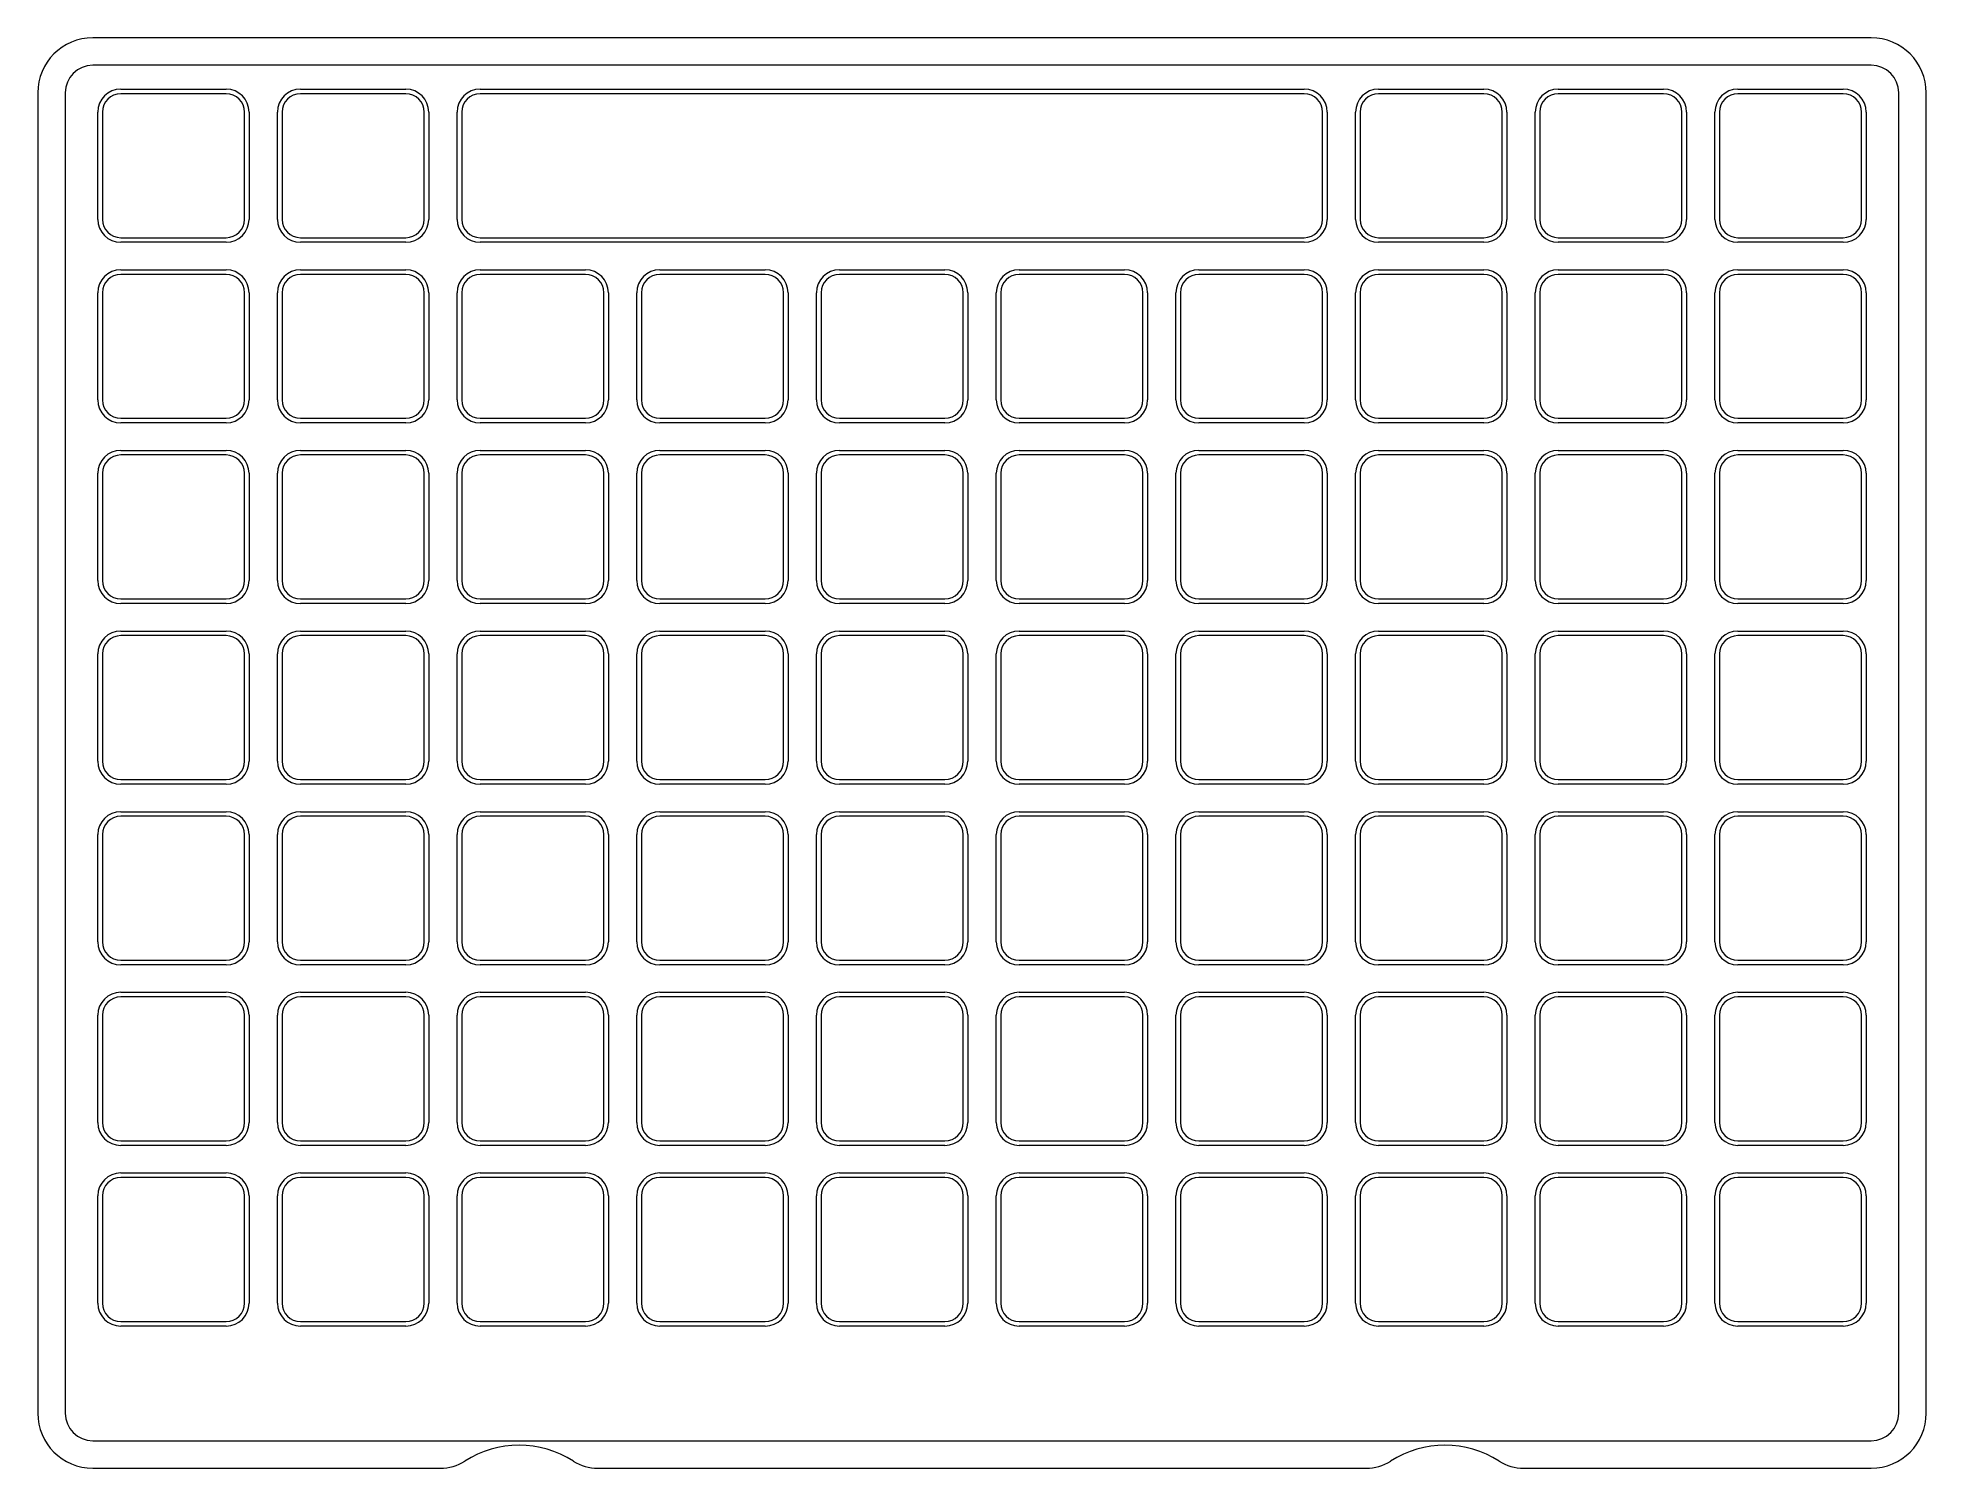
# Model space of a CAD drawing. Header units: millimetres. Extents: x -103 to 103, y -78 to 78.
import ezdxf

# ---------------------------------------------------------------- set-up
doc = ezdxf.new("R2010")
doc.units = ezdxf.units.MM

msp = doc.modelspace()

# ---------------------------------------------------------------- linework, layer by layer
at = {"color": 7, "linetype": 'Continuous', "lineweight": 15}
for p, q in [((97, 78), (-97, 78)), ((97, 75), (-97, 75)), ((-93.95, 72.4), (-82.45, 72.4)), ((-74.35, 72.4), (-62.85, 72.4)), ((-54.75, 72.4), (35.15, 72.4)), ((43.25, 72.4), (54.75, 72.4)), ((62.85, 72.4), (74.35, 72.4)), ((82.45, 72.4), (93.95, 72.4)), ((-103, 72), (-103, -72)), ((-100, 72), (-100, -72)), ((-82.45, 71.9), (-93.95, 71.9)), ((-62.85, 71.9), (-74.35, 71.9)), ((35.15, 71.9), (-54.75, 71.9)), ((54.75, 71.9), (43.25, 71.9)), ((74.35, 71.9), (62.85, 71.9)), ((93.95, 71.9), (82.45, 71.9)), ((100, -72), (100, 72)), ((103, -72), (103, 72)), ((-96.45, 58.2), (-96.45, 69.9)), ((-95.95, 69.9), (-95.95, 58.2)), ((-80.45, 58.2), (-80.45, 69.9)), ((-79.95, 69.9), (-79.95, 58.2)), ((-76.85, 58.2), (-76.85, 69.9)), ((-76.35, 69.9), (-76.35, 58.2)), ((-60.85, 58.2), (-60.85, 69.9)), ((-60.35, 69.9), (-60.35, 58.2)), ((-57.25, 58.2), (-57.25, 69.9)), ((-56.75, 69.9), (-56.75, 58.2)), ((37.15, 58.2), (37.15, 69.9)), ((37.65, 69.9), (37.65, 58.2)), ((40.75, 58.2), (40.75, 69.9)), ((41.25, 69.9), (41.25, 58.2)), ((56.75, 58.2), (56.75, 69.9)), ((57.25, 69.9), (57.25, 58.2)), ((60.35, 58.2), (60.35, 69.9)), ((60.85, 69.9), (60.85, 58.2)), ((76.35, 58.2), (76.35, 69.9)), ((76.85, 69.9), (76.85, 58.2)), ((79.95, 58.2), (79.95, 69.9)), ((80.45, 69.9), (80.45, 58.2)), ((95.95, 58.2), (95.95, 69.9)), ((96.45, 69.9), (96.45, 58.2)), ((-93.95, 56.2), (-82.45, 56.2)), ((-82.45, 55.7), (-93.95, 55.7)), ((-74.35, 56.2), (-62.85, 56.2)), ((-62.85, 55.7), (-74.35, 55.7)), ((-54.75, 56.2), (35.15, 56.2)), ((35.15, 55.7), (-54.75, 55.7)), ((43.25, 56.2), (54.75, 56.2)), ((54.75, 55.7), (43.25, 55.7)), ((62.85, 56.2), (74.35, 56.2)), ((74.35, 55.7), (62.85, 55.7)), ((82.45, 56.2), (93.95, 56.2)), ((93.95, 55.7), (82.45, 55.7)), ((-93.95, 52.7), (-82.45, 52.7)), ((-82.45, 52.2), (-93.95, 52.2)), ((-74.35, 52.7), (-62.85, 52.7)), ((-62.85, 52.2), (-74.35, 52.2)), ((-54.75, 52.7), (-43.25, 52.7)), ((-43.25, 52.2), (-54.75, 52.2)), ((-35.15, 52.7), (-23.65, 52.7)), ((-23.65, 52.2), (-35.15, 52.2)), ((-15.55, 52.7), (-4.05, 52.7)), ((-4.05, 52.2), (-15.55, 52.2)), ((4.05, 52.7), (15.55, 52.7)), ((15.55, 52.2), (4.05, 52.2)), ((23.65, 52.7), (35.15, 52.7)), ((35.15, 52.2), (23.65, 52.2)), ((43.25, 52.7), (54.75, 52.7)), ((54.75, 52.2), (43.25, 52.2)), ((62.85, 52.7), (74.35, 52.7)), ((74.35, 52.2), (62.85, 52.2)), ((82.45, 52.7), (93.95, 52.7)), ((93.95, 52.2), (82.45, 52.2)), ((-96.45, 38.5), (-96.45, 50.2)), ((-95.95, 50.2), (-95.95, 38.5)), ((-80.45, 38.5), (-80.45, 50.2)), ((-79.95, 50.2), (-79.95, 38.5)), ((-76.85, 38.5), (-76.85, 50.2)), ((-76.35, 50.2), (-76.35, 38.5)), ((-60.85, 38.5), (-60.85, 50.2)), ((-60.35, 50.2), (-60.35, 38.5)), ((-57.25, 38.5), (-57.25, 50.2)), ((-56.75, 50.2), (-56.75, 38.5)), ((-41.25, 38.5), (-41.25, 50.2)), ((-40.75, 50.2), (-40.75, 38.5)), ((-37.65, 38.5), (-37.65, 50.2)), ((-37.15, 50.2), (-37.15, 38.5)), ((-21.65, 38.5), (-21.65, 50.2)), ((-21.15, 50.2), (-21.15, 38.5)), ((-18.05, 38.5), (-18.05, 50.2)), ((-17.55, 50.2), (-17.55, 38.5)), ((-2.05, 38.5), (-2.05, 50.2)), ((-1.55, 50.2), (-1.55, 38.5)), ((1.55, 38.5), (1.55, 50.2)), ((2.05, 50.2), (2.05, 38.5)), ((17.55, 38.5), (17.55, 50.2)), ((18.05, 50.2), (18.05, 38.5)), ((21.15, 38.5), (21.15, 50.2)), ((21.65, 50.2), (21.65, 38.5)), ((37.15, 38.5), (37.15, 50.2)), ((37.65, 50.2), (37.65, 38.5)), ((40.75, 38.5), (40.75, 50.2)), ((41.25, 50.2), (41.25, 38.5)), ((56.75, 38.5), (56.75, 50.2)), ((57.25, 50.2), (57.25, 38.5)), ((60.35, 38.5), (60.35, 50.2)), ((60.85, 50.2), (60.85, 38.5)), ((76.35, 38.5), (76.35, 50.2)), ((76.85, 50.2), (76.85, 38.5)), ((79.95, 38.5), (79.95, 50.2)), ((80.45, 50.2), (80.45, 38.5)), ((95.95, 38.5), (95.95, 50.2)), ((96.45, 50.2), (96.45, 38.5)), ((-93.95, 36.5), (-82.45, 36.5)), ((-82.45, 36), (-93.95, 36)), ((-74.35, 36.5), (-62.85, 36.5)), ((-62.85, 36), (-74.35, 36)), ((-54.75, 36.5), (-43.25, 36.5)), ((-43.25, 36), (-54.75, 36)), ((-35.15, 36.5), (-23.65, 36.5)), ((-23.65, 36), (-35.15, 36)), ((-15.55, 36.5), (-4.05, 36.5)), ((-4.05, 36), (-15.55, 36)), ((4.05, 36.5), (15.55, 36.5)), ((15.55, 36), (4.05, 36)), ((23.65, 36.5), (35.15, 36.5)), ((35.15, 36), (23.65, 36)), ((43.25, 36.5), (54.75, 36.5)), ((54.75, 36), (43.25, 36)), ((62.85, 36.5), (74.35, 36.5)), ((74.35, 36), (62.85, 36)), ((82.45, 36.5), (93.95, 36.5)), ((93.95, 36), (82.45, 36)), ((-93.95, 33), (-82.45, 33)), ((-74.35, 33), (-62.85, 33)), ((-54.75, 33), (-43.25, 33)), ((-35.15, 33), (-23.65, 33)), ((-15.55, 33), (-4.05, 33)), ((4.05, 33), (15.55, 33)), ((23.65, 33), (35.15, 33)), ((43.25, 33), (54.75, 33)), ((62.85, 33), (74.35, 33)), ((82.45, 33), (93.95, 33)), ((-82.45, 32.5), (-93.95, 32.5)), ((-62.85, 32.5), (-74.35, 32.5)), ((-43.25, 32.5), (-54.75, 32.5)), ((-23.65, 32.5), (-35.15, 32.5)), ((-4.05, 32.5), (-15.55, 32.5)), ((15.55, 32.5), (4.05, 32.5)), ((35.15, 32.5), (23.65, 32.5)), ((54.75, 32.5), (43.25, 32.5)), ((74.35, 32.5), (62.85, 32.5)), ((93.95, 32.5), (82.45, 32.5)), ((-96.45, 18.8), (-96.45, 30.5)), ((-95.95, 30.5), (-95.95, 18.8)), ((-80.45, 18.8), (-80.45, 30.5)), ((-79.95, 30.5), (-79.95, 18.8)), ((-76.85, 18.8), (-76.85, 30.5)), ((-76.35, 30.5), (-76.35, 18.8)), ((-60.85, 18.8), (-60.85, 30.5)), ((-60.35, 30.5), (-60.35, 18.8)), ((-57.25, 18.8), (-57.25, 30.5)), ((-56.75, 30.5), (-56.75, 18.8)), ((-41.25, 18.8), (-41.25, 30.5)), ((-40.75, 30.5), (-40.75, 18.8)), ((-37.65, 18.8), (-37.65, 30.5)), ((-37.15, 30.5), (-37.15, 18.8)), ((-21.65, 18.8), (-21.65, 30.5)), ((-21.15, 30.5), (-21.15, 18.8)), ((-18.05, 18.8), (-18.05, 30.5)), ((-17.55, 30.5), (-17.55, 18.8)), ((-2.05, 18.8), (-2.05, 30.5)), ((-1.55, 30.5), (-1.55, 18.8)), ((1.55, 18.8), (1.55, 30.5)), ((2.05, 30.5), (2.05, 18.8)), ((17.55, 18.8), (17.55, 30.5)), ((18.05, 30.5), (18.05, 18.8)), ((21.15, 18.8), (21.15, 30.5)), ((21.65, 30.5), (21.65, 18.8)), ((37.15, 18.8), (37.15, 30.5)), ((37.65, 30.5), (37.65, 18.8)), ((40.75, 18.8), (40.75, 30.5)), ((41.25, 30.5), (41.25, 18.8)), ((56.75, 18.8), (56.75, 30.5)), ((57.25, 30.5), (57.25, 18.8)), ((60.35, 18.8), (60.35, 30.5)), ((60.85, 30.5), (60.85, 18.8)), ((76.35, 18.8), (76.35, 30.5)), ((76.85, 30.5), (76.85, 18.8)), ((79.95, 18.8), (79.95, 30.5)), ((80.45, 30.5), (80.45, 18.8)), ((95.95, 18.8), (95.95, 30.5)), ((96.45, 30.5), (96.45, 18.8)), ((-93.95, 16.8), (-82.45, 16.8)), ((-74.35, 16.8), (-62.85, 16.8)), ((-54.75, 16.8), (-43.25, 16.8)), ((-35.15, 16.8), (-23.65, 16.8)), ((-15.55, 16.8), (-4.05, 16.8)), ((4.05, 16.8), (15.55, 16.8)), ((23.65, 16.8), (35.15, 16.8)), ((43.25, 16.8), (54.75, 16.8)), ((62.85, 16.8), (74.35, 16.8)), ((82.45, 16.8), (93.95, 16.8)), ((-82.45, 16.3), (-93.95, 16.3)), ((-62.85, 16.3), (-74.35, 16.3)), ((-43.25, 16.3), (-54.75, 16.3)), ((-23.65, 16.3), (-35.15, 16.3)), ((-4.05, 16.3), (-15.55, 16.3)), ((15.55, 16.3), (4.05, 16.3)), ((35.15, 16.3), (23.65, 16.3)), ((54.75, 16.3), (43.25, 16.3)), ((74.35, 16.3), (62.85, 16.3)), ((93.95, 16.3), (82.45, 16.3)), ((-93.95, 13.3), (-82.45, 13.3)), ((-82.45, 12.8), (-93.95, 12.8)), ((-74.35, 13.3), (-62.85, 13.3)), ((-62.85, 12.8), (-74.35, 12.8)), ((-54.75, 13.3), (-43.25, 13.3)), ((-43.25, 12.8), (-54.75, 12.8)), ((-35.15, 13.3), (-23.65, 13.3)), ((-23.65, 12.8), (-35.15, 12.8)), ((-15.55, 13.3), (-4.05, 13.3)), ((-4.05, 12.8), (-15.55, 12.8)), ((4.05, 13.3), (15.55, 13.3)), ((15.55, 12.8), (4.05, 12.8)), ((23.65, 13.3), (35.15, 13.3)), ((35.15, 12.8), (23.65, 12.8)), ((43.25, 13.3), (54.75, 13.3)), ((54.75, 12.8), (43.25, 12.8)), ((62.85, 13.3), (74.35, 13.3)), ((74.35, 12.8), (62.85, 12.8)), ((82.45, 13.3), (93.95, 13.3)), ((93.95, 12.8), (82.45, 12.8)), ((-96.45, -0.9), (-96.45, 10.8)), ((-95.95, 10.8), (-95.95, -0.9)), ((-80.45, -0.9), (-80.45, 10.8)), ((-79.95, 10.8), (-79.95, -0.9)), ((-76.85, -0.9), (-76.85, 10.8)), ((-76.35, 10.8), (-76.35, -0.9)), ((-60.85, -0.9), (-60.85, 10.8)), ((-60.35, 10.8), (-60.35, -0.9)), ((-57.25, -0.9), (-57.25, 10.8)), ((-56.75, 10.8), (-56.75, -0.9)), ((-41.25, -0.9), (-41.25, 10.8)), ((-40.75, 10.8), (-40.75, -0.9)), ((-37.65, -0.9), (-37.65, 10.8)), ((-37.15, 10.8), (-37.15, -0.9)), ((-21.65, -0.9), (-21.65, 10.8)), ((-21.15, 10.8), (-21.15, -0.9)), ((-18.05, -0.9), (-18.05, 10.8)), ((-17.55, 10.8), (-17.55, -0.9)), ((-2.05, -0.9), (-2.05, 10.8)), ((-1.55, 10.8), (-1.55, -0.9)), ((1.55, -0.9), (1.55, 10.8)), ((2.05, 10.8), (2.05, -0.9)), ((17.55, -0.9), (17.55, 10.8)), ((18.05, 10.8), (18.05, -0.9)), ((21.15, -0.9), (21.15, 10.8)), ((21.65, 10.8), (21.65, -0.9)), ((37.15, -0.9), (37.15, 10.8)), ((37.65, 10.8), (37.65, -0.9)), ((40.75, -0.9), (40.75, 10.8)), ((41.25, 10.8), (41.25, -0.9)), ((56.75, -0.9), (56.75, 10.8)), ((57.25, 10.8), (57.25, -0.9)), ((60.35, -0.9), (60.35, 10.8)), ((60.85, 10.8), (60.85, -0.9)), ((76.35, -0.9), (76.35, 10.8)), ((76.85, 10.8), (76.85, -0.9)), ((79.95, -0.9), (79.95, 10.8)), ((80.45, 10.8), (80.45, -0.9)), ((95.95, -0.9), (95.95, 10.8)), ((96.45, 10.8), (96.45, -0.9)), ((-93.95, -2.9), (-82.45, -2.9)), ((-82.45, -3.4), (-93.95, -3.4)), ((-74.35, -2.9), (-62.85, -2.9)), ((-62.85, -3.4), (-74.35, -3.4)), ((-54.75, -2.9), (-43.25, -2.9)), ((-43.25, -3.4), (-54.75, -3.4)), ((-35.15, -2.9), (-23.65, -2.9)), ((-23.65, -3.4), (-35.15, -3.4)), ((-15.55, -2.9), (-4.05, -2.9)), ((-4.05, -3.4), (-15.55, -3.4)), ((4.05, -2.9), (15.55, -2.9)), ((15.55, -3.4), (4.05, -3.4)), ((23.65, -2.9), (35.15, -2.9)), ((35.15, -3.4), (23.65, -3.4)), ((43.25, -2.9), (54.75, -2.9)), ((54.75, -3.4), (43.25, -3.4)), ((62.85, -2.9), (74.35, -2.9)), ((74.35, -3.4), (62.85, -3.4)), ((82.45, -2.9), (93.95, -2.9)), ((93.95, -3.4), (82.45, -3.4)), ((-93.95, -6.4), (-82.45, -6.4)), ((-82.45, -6.9), (-93.95, -6.9)), ((-74.35, -6.4), (-62.85, -6.4)), ((-62.85, -6.9), (-74.35, -6.9)), ((-54.75, -6.4), (-43.25, -6.4)), ((-43.25, -6.9), (-54.75, -6.9)), ((-35.15, -6.4), (-23.65, -6.4)), ((-23.65, -6.9), (-35.15, -6.9)), ((-15.55, -6.4), (-4.05, -6.4)), ((-4.05, -6.9), (-15.55, -6.9)), ((4.05, -6.4), (15.55, -6.4)), ((15.55, -6.9), (4.05, -6.9)), ((23.65, -6.4), (35.15, -6.4)), ((35.15, -6.9), (23.65, -6.9)), ((43.25, -6.4), (54.75, -6.4)), ((54.75, -6.9), (43.25, -6.9)), ((62.85, -6.4), (74.35, -6.4)), ((74.35, -6.9), (62.85, -6.9)), ((82.45, -6.4), (93.95, -6.4)), ((93.95, -6.9), (82.45, -6.9)), ((-96.45, -20.6), (-96.45, -8.9)), ((-95.95, -8.9), (-95.95, -20.6)), ((-80.45, -20.6), (-80.45, -8.9)), ((-79.95, -8.9), (-79.95, -20.6)), ((-76.85, -20.6), (-76.85, -8.9)), ((-76.35, -8.9), (-76.35, -20.6)), ((-60.85, -20.6), (-60.85, -8.9)), ((-60.35, -8.9), (-60.35, -20.6)), ((-57.25, -20.6), (-57.25, -8.9)), ((-56.75, -8.9), (-56.75, -20.6)), ((-41.25, -20.6), (-41.25, -8.9)), ((-40.75, -8.9), (-40.75, -20.6)), ((-37.65, -20.6), (-37.65, -8.9)), ((-37.15, -8.9), (-37.15, -20.6)), ((-21.65, -20.6), (-21.65, -8.9)), ((-21.15, -8.9), (-21.15, -20.6)), ((-18.05, -20.6), (-18.05, -8.9)), ((-17.55, -8.9), (-17.55, -20.6)), ((-2.05, -20.6), (-2.05, -8.9)), ((-1.55, -8.9), (-1.55, -20.6)), ((1.55, -20.6), (1.55, -8.9)), ((2.05, -8.9), (2.05, -20.6)), ((17.55, -20.6), (17.55, -8.9)), ((18.05, -8.9), (18.05, -20.6)), ((21.15, -20.6), (21.15, -8.9)), ((21.65, -8.9), (21.65, -20.6)), ((37.15, -20.6), (37.15, -8.9)), ((37.65, -8.9), (37.65, -20.6)), ((40.75, -20.6), (40.75, -8.9)), ((41.25, -8.9), (41.25, -20.6)), ((56.75, -20.6), (56.75, -8.9)), ((57.25, -8.9), (57.25, -20.6)), ((60.35, -20.6), (60.35, -8.9)), ((60.85, -8.9), (60.85, -20.6)), ((76.35, -20.6), (76.35, -8.9)), ((76.85, -8.9), (76.85, -20.6)), ((79.95, -20.6), (79.95, -8.9)), ((80.45, -8.9), (80.45, -20.6)), ((95.95, -20.6), (95.95, -8.9)), ((96.45, -8.9), (96.45, -20.6)), ((-93.95, -22.6), (-82.45, -22.6)), ((-74.35, -22.6), (-62.85, -22.6)), ((-54.75, -22.6), (-43.25, -22.6)), ((-35.15, -22.6), (-23.65, -22.6)), ((-15.55, -22.6), (-4.05, -22.6)), ((4.05, -22.6), (15.55, -22.6)), ((23.65, -22.6), (35.15, -22.6)), ((43.25, -22.6), (54.75, -22.6)), ((62.85, -22.6), (74.35, -22.6)), ((82.45, -22.6), (93.95, -22.6)), ((-82.45, -23.1), (-93.95, -23.1)), ((-62.85, -23.1), (-74.35, -23.1)), ((-43.25, -23.1), (-54.75, -23.1)), ((-23.65, -23.1), (-35.15, -23.1)), ((-4.05, -23.1), (-15.55, -23.1)), ((15.55, -23.1), (4.05, -23.1)), ((35.15, -23.1), (23.65, -23.1)), ((54.75, -23.1), (43.25, -23.1)), ((74.35, -23.1), (62.85, -23.1)), ((93.95, -23.1), (82.45, -23.1)), ((-93.95, -26.1), (-82.45, -26.1)), ((-82.45, -26.6), (-93.95, -26.6)), ((-74.35, -26.1), (-62.85, -26.1)), ((-62.85, -26.6), (-74.35, -26.6)), ((-54.75, -26.1), (-43.25, -26.1)), ((-43.25, -26.6), (-54.75, -26.6)), ((-35.15, -26.1), (-23.65, -26.1)), ((-23.65, -26.6), (-35.15, -26.6)), ((-15.55, -26.1), (-4.05, -26.1)), ((-4.05, -26.6), (-15.55, -26.6)), ((4.05, -26.1), (15.55, -26.1)), ((15.55, -26.6), (4.05, -26.6)), ((23.65, -26.1), (35.15, -26.1)), ((35.15, -26.6), (23.65, -26.6)), ((43.25, -26.1), (54.75, -26.1)), ((54.75, -26.6), (43.25, -26.6)), ((62.85, -26.1), (74.35, -26.1)), ((74.35, -26.6), (62.85, -26.6)), ((82.45, -26.1), (93.95, -26.1)), ((93.95, -26.6), (82.45, -26.6)), ((-96.45, -40.3), (-96.45, -28.6)), ((-95.95, -28.6), (-95.95, -40.3)), ((-80.45, -40.3), (-80.45, -28.6)), ((-79.95, -28.6), (-79.95, -40.3)), ((-76.85, -40.3), (-76.85, -28.6)), ((-76.35, -28.6), (-76.35, -40.3)), ((-60.85, -40.3), (-60.85, -28.6)), ((-60.35, -28.6), (-60.35, -40.3)), ((-57.25, -40.3), (-57.25, -28.6)), ((-56.75, -28.6), (-56.75, -40.3)), ((-41.25, -40.3), (-41.25, -28.6)), ((-40.75, -28.6), (-40.75, -40.3)), ((-37.65, -40.3), (-37.65, -28.6)), ((-37.15, -28.6), (-37.15, -40.3)), ((-21.65, -40.3), (-21.65, -28.6)), ((-21.15, -28.6), (-21.15, -40.3)), ((-18.05, -40.3), (-18.05, -28.6)), ((-17.55, -28.6), (-17.55, -40.3)), ((-2.05, -40.3), (-2.05, -28.6)), ((-1.55, -28.6), (-1.55, -40.3)), ((1.55, -40.3), (1.55, -28.6)), ((2.05, -28.6), (2.05, -40.3)), ((17.55, -40.3), (17.55, -28.6)), ((18.05, -28.6), (18.05, -40.3)), ((21.15, -40.3), (21.15, -28.6)), ((21.65, -28.6), (21.65, -40.3)), ((37.15, -40.3), (37.15, -28.6)), ((37.65, -28.6), (37.65, -40.3)), ((40.75, -40.3), (40.75, -28.6)), ((41.25, -28.6), (41.25, -40.3)), ((56.75, -40.3), (56.75, -28.6)), ((57.25, -28.6), (57.25, -40.3)), ((60.35, -40.3), (60.35, -28.6)), ((60.85, -28.6), (60.85, -40.3)), ((76.35, -40.3), (76.35, -28.6)), ((76.85, -28.6), (76.85, -40.3)), ((79.95, -40.3), (79.95, -28.6)), ((80.45, -28.6), (80.45, -40.3)), ((95.95, -40.3), (95.95, -28.6)), ((96.45, -28.6), (96.45, -40.3)), ((-93.95, -42.3), (-82.45, -42.3)), ((-82.45, -42.8), (-93.95, -42.8)), ((-74.35, -42.3), (-62.85, -42.3)), ((-62.85, -42.8), (-74.35, -42.8)), ((-54.75, -42.3), (-43.25, -42.3)), ((-43.25, -42.8), (-54.75, -42.8)), ((-35.15, -42.3), (-23.65, -42.3)), ((-23.65, -42.8), (-35.15, -42.8)), ((-15.55, -42.3), (-4.05, -42.3)), ((-4.05, -42.8), (-15.55, -42.8)), ((4.05, -42.3), (15.55, -42.3)), ((15.55, -42.8), (4.05, -42.8)), ((23.65, -42.3), (35.15, -42.3)), ((35.15, -42.8), (23.65, -42.8)), ((43.25, -42.3), (54.75, -42.3)), ((54.75, -42.8), (43.25, -42.8)), ((62.85, -42.3), (74.35, -42.3)), ((74.35, -42.8), (62.85, -42.8)), ((82.45, -42.3), (93.95, -42.3)), ((93.95, -42.8), (82.45, -42.8)), ((-93.95, -45.8), (-82.45, -45.8)), ((-82.45, -46.3), (-93.95, -46.3)), ((-74.35, -45.8), (-62.85, -45.8)), ((-62.85, -46.3), (-74.35, -46.3)), ((-54.75, -45.8), (-43.25, -45.8)), ((-43.25, -46.3), (-54.75, -46.3)), ((-35.15, -45.8), (-23.65, -45.8)), ((-23.65, -46.3), (-35.15, -46.3)), ((-15.55, -45.8), (-4.05, -45.8)), ((-4.05, -46.3), (-15.55, -46.3)), ((4.05, -45.8), (15.55, -45.8)), ((15.55, -46.3), (4.05, -46.3)), ((23.65, -45.8), (35.15, -45.8)), ((35.15, -46.3), (23.65, -46.3)), ((43.25, -45.8), (54.75, -45.8)), ((54.75, -46.3), (43.25, -46.3)), ((62.85, -45.8), (74.35, -45.8)), ((74.35, -46.3), (62.85, -46.3)), ((82.45, -45.8), (93.95, -45.8)), ((93.95, -46.3), (82.45, -46.3)), ((-96.45, -60), (-96.45, -48.3)), ((-95.95, -48.3), (-95.95, -60)), ((-80.45, -60), (-80.45, -48.3)), ((-79.95, -48.3), (-79.95, -60)), ((-76.85, -60), (-76.85, -48.3)), ((-76.35, -48.3), (-76.35, -60)), ((-60.85, -60), (-60.85, -48.3)), ((-60.35, -48.3), (-60.35, -60)), ((-57.25, -60), (-57.25, -48.3)), ((-56.75, -48.3), (-56.75, -60)), ((-41.25, -60), (-41.25, -48.3)), ((-40.75, -48.3), (-40.75, -60)), ((-37.65, -60), (-37.65, -48.3)), ((-37.15, -48.3), (-37.15, -60)), ((-21.65, -60), (-21.65, -48.3)), ((-21.15, -48.3), (-21.15, -60)), ((-18.05, -60), (-18.05, -48.3)), ((-17.55, -48.3), (-17.55, -60)), ((-2.05, -60), (-2.05, -48.3)), ((-1.55, -48.3), (-1.55, -60)), ((1.55, -60), (1.55, -48.3)), ((2.05, -48.3), (2.05, -60)), ((17.55, -60), (17.55, -48.3)), ((18.05, -48.3), (18.05, -60)), ((21.15, -60), (21.15, -48.3)), ((21.65, -48.3), (21.65, -60)), ((37.15, -60), (37.15, -48.3)), ((37.65, -48.3), (37.65, -60)), ((40.75, -60), (40.75, -48.3)), ((41.25, -48.3), (41.25, -60)), ((56.75, -60), (56.75, -48.3)), ((57.25, -48.3), (57.25, -60)), ((60.35, -60), (60.35, -48.3)), ((60.85, -48.3), (60.85, -60)), ((76.35, -60), (76.35, -48.3)), ((76.85, -48.3), (76.85, -60)), ((79.95, -60), (79.95, -48.3)), ((80.45, -48.3), (80.45, -60)), ((95.95, -60), (95.95, -48.3)), ((96.45, -48.3), (96.45, -60)), ((-93.95, -62), (-82.45, -62)), ((-82.45, -62.5), (-93.95, -62.5)), ((-74.35, -62), (-62.85, -62)), ((-62.85, -62.5), (-74.35, -62.5)), ((-54.75, -62), (-43.25, -62)), ((-43.25, -62.5), (-54.75, -62.5)), ((-35.15, -62), (-23.65, -62)), ((-23.65, -62.5), (-35.15, -62.5)), ((-15.55, -62), (-4.05, -62)), ((-4.05, -62.5), (-15.55, -62.5)), ((4.05, -62), (15.55, -62)), ((15.55, -62.5), (4.05, -62.5)), ((23.65, -62), (35.15, -62)), ((35.15, -62.5), (23.65, -62.5)), ((43.25, -62), (54.75, -62)), ((54.75, -62.5), (43.25, -62.5)), ((62.85, -62), (74.35, -62)), ((74.35, -62.5), (62.85, -62.5)), ((82.45, -62), (93.95, -62)), ((93.95, -62.5), (82.45, -62.5)), ((-97, -75), (97, -75)), ((-97, -78), (-59.1, -78)), ((-41.9, -78), (41.9, -78)), ((59.1, -78), (97, -78))]:
    msp.add_line(p, q, dxfattribs=at)
for centre, radius, start, end in [((-97, 72), 6, 90, 180), ((97, 72), 6, 0, 90), ((-97, 72), 3, 90, 180), ((97, 72), 3, 0, 90), ((-93.95, 69.9), 2.5, 90, 180), ((-82.45, 69.9), 2.5, 0, 90), ((-74.35, 69.9), 2.5, 90, 180), ((-62.85, 69.9), 2.5, 0, 90), ((-54.75, 69.9), 2.5, 90, 180), ((35.15, 69.9), 2.5, 0, 90), ((43.25, 69.9), 2.5, 90, 180), ((54.75, 69.9), 2.5, 0, 90), ((62.85, 69.9), 2.5, 90, 180), ((74.35, 69.9), 2.5, 0, 90), ((82.45, 69.9), 2.5, 90, 180), ((93.95, 69.9), 2.5, 0, 90), ((-93.95, 69.9), 2, 90, 180), ((-82.45, 69.9), 2, 0, 90), ((-74.35, 69.9), 2, 90, 180), ((-62.85, 69.9), 2, 0, 90), ((-54.75, 69.9), 2, 90, 180), ((35.15, 69.9), 2, 0, 90), ((43.25, 69.9), 2, 90, 180), ((54.75, 69.9), 2, 0, 90), ((62.85, 69.9), 2, 90, 180), ((74.35, 69.9), 2, 0, 90), ((82.45, 69.9), 2, 90, 180), ((93.95, 69.9), 2, 0, 90), ((-93.95, 58.2), 2.5, 180, 270), ((-93.95, 58.2), 2, 180, 270), ((-82.45, 58.2), 2.5, 270, 0), ((-82.45, 58.2), 2, 270, 0), ((-74.35, 58.2), 2.5, 180, 270), ((-74.35, 58.2), 2, 180, 270), ((-62.85, 58.2), 2.5, 270, 0), ((-62.85, 58.2), 2, 270, 0), ((-54.75, 58.2), 2.5, 180, 270), ((-54.75, 58.2), 2, 180, 270), ((35.15, 58.2), 2.5, 270, 0), ((35.15, 58.2), 2, 270, 0), ((43.25, 58.2), 2.5, 180, 270), ((43.25, 58.2), 2, 180, 270), ((54.75, 58.2), 2.5, 270, 0), ((54.75, 58.2), 2, 270, 0), ((62.85, 58.2), 2.5, 180, 270), ((62.85, 58.2), 2, 180, 270), ((74.35, 58.2), 2.5, 270, 0), ((74.35, 58.2), 2, 270, 0), ((82.45, 58.2), 2.5, 180, 270), ((82.45, 58.2), 2, 180, 270), ((93.95, 58.2), 2.5, 270, 0), ((93.95, 58.2), 2, 270, 0), ((-93.95, 50.2), 2.5, 90, 180), ((-93.95, 50.2), 2, 90, 180), ((-82.45, 50.2), 2.5, 0, 90), ((-82.45, 50.2), 2, 0, 90), ((-74.35, 50.2), 2.5, 90, 180), ((-74.35, 50.2), 2, 90, 180), ((-62.85, 50.2), 2.5, 0, 90), ((-62.85, 50.2), 2, 0, 90), ((-54.75, 50.2), 2.5, 90, 180), ((-54.75, 50.2), 2, 90, 180), ((-43.25, 50.2), 2.5, 0, 90), ((-43.25, 50.2), 2, 0, 90), ((-35.15, 50.2), 2.5, 90, 180), ((-35.15, 50.2), 2, 90, 180), ((-23.65, 50.2), 2.5, 0, 90), ((-23.65, 50.2), 2, 0, 90), ((-15.55, 50.2), 2.5, 90, 180), ((-15.55, 50.2), 2, 90, 180), ((-4.05, 50.2), 2.5, 0, 90), ((-4.05, 50.2), 2, 0, 90), ((4.05, 50.2), 2.5, 90, 180), ((4.05, 50.2), 2, 90, 180), ((15.55, 50.2), 2.5, 0, 90), ((15.55, 50.2), 2, 0, 90), ((23.65, 50.2), 2.5, 90, 180), ((23.65, 50.2), 2, 90, 180), ((35.15, 50.2), 2.5, 0, 90), ((35.15, 50.2), 2, 0, 90), ((43.25, 50.2), 2.5, 90, 180), ((43.25, 50.2), 2, 90, 180), ((54.75, 50.2), 2.5, 0, 90), ((54.75, 50.2), 2, 0, 90), ((62.85, 50.2), 2.5, 90, 180), ((62.85, 50.2), 2, 90, 180), ((74.35, 50.2), 2.5, 0, 90), ((74.35, 50.2), 2, 0, 90), ((82.45, 50.2), 2.5, 90, 180), ((82.45, 50.2), 2, 90, 180), ((93.95, 50.2), 2.5, 0, 90), ((93.95, 50.2), 2, 0, 90), ((-93.95, 38.5), 2.5, 180, 270), ((-93.95, 38.5), 2, 180, 270), ((-82.45, 38.5), 2.5, 270, 0), ((-82.45, 38.5), 2, 270, 0), ((-74.35, 38.5), 2.5, 180, 270), ((-74.35, 38.5), 2, 180, 270), ((-62.85, 38.5), 2.5, 270, 0), ((-62.85, 38.5), 2, 270, 0), ((-54.75, 38.5), 2.5, 180, 270), ((-54.75, 38.5), 2, 180, 270), ((-43.25, 38.5), 2.5, 270, 0), ((-43.25, 38.5), 2, 270, 0), ((-35.15, 38.5), 2.5, 180, 270), ((-35.15, 38.5), 2, 180, 270), ((-23.65, 38.5), 2.5, 270, 0), ((-23.65, 38.5), 2, 270, 0), ((-15.55, 38.5), 2.5, 180, 270), ((-15.55, 38.5), 2, 180, 270), ((-4.05, 38.5), 2.5, 270, 0), ((-4.05, 38.5), 2, 270, 0), ((4.05, 38.5), 2.5, 180, 270), ((4.05, 38.5), 2, 180, 270), ((15.55, 38.5), 2.5, 270, 0), ((15.55, 38.5), 2, 270, 0), ((23.65, 38.5), 2.5, 180, 270), ((23.65, 38.5), 2, 180, 270), ((35.15, 38.5), 2.5, 270, 0), ((35.15, 38.5), 2, 270, 0), ((43.25, 38.5), 2.5, 180, 270), ((43.25, 38.5), 2, 180, 270), ((54.75, 38.5), 2.5, 270, 0), ((54.75, 38.5), 2, 270, 0), ((62.85, 38.5), 2.5, 180, 270), ((62.85, 38.5), 2, 180, 270), ((74.35, 38.5), 2.5, 270, 0), ((74.35, 38.5), 2, 270, 0), ((82.45, 38.5), 2.5, 180, 270), ((82.45, 38.5), 2, 180, 270), ((93.95, 38.5), 2.5, 270, 0), ((93.95, 38.5), 2, 270, 0), ((-93.95, 30.5), 2.5, 90, 180), ((-82.45, 30.5), 2.5, 0, 90), ((-74.35, 30.5), 2.5, 90, 180), ((-62.85, 30.5), 2.5, 0, 90), ((-54.75, 30.5), 2.5, 90, 180), ((-43.25, 30.5), 2.5, 0, 90), ((-35.15, 30.5), 2.5, 90, 180), ((-23.65, 30.5), 2.5, 0, 90), ((-15.55, 30.5), 2.5, 90, 180), ((-4.05, 30.5), 2.5, 0, 90), ((4.05, 30.5), 2.5, 90, 180), ((15.55, 30.5), 2.5, 0, 90), ((23.65, 30.5), 2.5, 90, 180), ((35.15, 30.5), 2.5, 0, 90), ((43.25, 30.5), 2.5, 90, 180), ((54.75, 30.5), 2.5, 0, 90), ((62.85, 30.5), 2.5, 90, 180), ((74.35, 30.5), 2.5, 0, 90), ((82.45, 30.5), 2.5, 90, 180), ((93.95, 30.5), 2.5, 0, 90), ((-93.95, 30.5), 2, 90, 180), ((-82.45, 30.5), 2, 0, 90), ((-74.35, 30.5), 2, 90, 180), ((-62.85, 30.5), 2, 0, 90), ((-54.75, 30.5), 2, 90, 180), ((-43.25, 30.5), 2, 0, 90), ((-35.15, 30.5), 2, 90, 180), ((-23.65, 30.5), 2, 0, 90), ((-15.55, 30.5), 2, 90, 180), ((-4.05, 30.5), 2, 0, 90), ((4.05, 30.5), 2, 90, 180), ((15.55, 30.5), 2, 0, 90), ((23.65, 30.5), 2, 90, 180), ((35.15, 30.5), 2, 0, 90), ((43.25, 30.5), 2, 90, 180), ((54.75, 30.5), 2, 0, 90), ((62.85, 30.5), 2, 90, 180), ((74.35, 30.5), 2, 0, 90), ((82.45, 30.5), 2, 90, 180), ((93.95, 30.5), 2, 0, 90), ((-93.95, 18.8), 2.5, 180, 270), ((-93.95, 18.8), 2, 180, 270), ((-82.45, 18.8), 2.5, 270, 0), ((-82.45, 18.8), 2, 270, 0), ((-74.35, 18.8), 2.5, 180, 270), ((-74.35, 18.8), 2, 180, 270), ((-62.85, 18.8), 2.5, 270, 0), ((-62.85, 18.8), 2, 270, 0), ((-54.75, 18.8), 2.5, 180, 270), ((-54.75, 18.8), 2, 180, 270), ((-43.25, 18.8), 2.5, 270, 0), ((-43.25, 18.8), 2, 270, 0), ((-35.15, 18.8), 2.5, 180, 270), ((-35.15, 18.8), 2, 180, 270), ((-23.65, 18.8), 2.5, 270, 0), ((-23.65, 18.8), 2, 270, 0), ((-15.55, 18.8), 2.5, 180, 270), ((-15.55, 18.8), 2, 180, 270), ((-4.05, 18.8), 2.5, 270, 0), ((-4.05, 18.8), 2, 270, 0), ((4.05, 18.8), 2.5, 180, 270), ((4.05, 18.8), 2, 180, 270), ((15.55, 18.8), 2.5, 270, 0), ((15.55, 18.8), 2, 270, 0), ((23.65, 18.8), 2.5, 180, 270), ((23.65, 18.8), 2, 180, 270), ((35.15, 18.8), 2.5, 270, 0), ((35.15, 18.8), 2, 270, 0), ((43.25, 18.8), 2.5, 180, 270), ((43.25, 18.8), 2, 180, 270), ((54.75, 18.8), 2.5, 270, 0), ((54.75, 18.8), 2, 270, 0), ((62.85, 18.8), 2.5, 180, 270), ((62.85, 18.8), 2, 180, 270), ((74.35, 18.8), 2.5, 270, 0), ((74.35, 18.8), 2, 270, 0), ((82.45, 18.8), 2.5, 180, 270), ((82.45, 18.8), 2, 180, 270), ((93.95, 18.8), 2.5, 270, 0), ((93.95, 18.8), 2, 270, 0), ((-93.95, 10.8), 2.5, 90, 180), ((-93.95, 10.8), 2, 90, 180), ((-82.45, 10.8), 2.5, 0, 90), ((-82.45, 10.8), 2, 0, 90), ((-74.35, 10.8), 2.5, 90, 180), ((-74.35, 10.8), 2, 90, 180), ((-62.85, 10.8), 2.5, 0, 90), ((-62.85, 10.8), 2, 0, 90), ((-54.75, 10.8), 2.5, 90, 180), ((-54.75, 10.8), 2, 90, 180), ((-43.25, 10.8), 2.5, 0, 90), ((-43.25, 10.8), 2, 0, 90), ((-35.15, 10.8), 2.5, 90, 180), ((-35.15, 10.8), 2, 90, 180), ((-23.65, 10.8), 2.5, 0, 90), ((-23.65, 10.8), 2, 0, 90), ((-15.55, 10.8), 2.5, 90, 180), ((-15.55, 10.8), 2, 90, 180), ((-4.05, 10.8), 2.5, 0, 90), ((-4.05, 10.8), 2, 0, 90), ((4.05, 10.8), 2.5, 90, 180), ((4.05, 10.8), 2, 90, 180), ((15.55, 10.8), 2.5, 0, 90), ((15.55, 10.8), 2, 0, 90), ((23.65, 10.8), 2.5, 90, 180), ((23.65, 10.8), 2, 90, 180), ((35.15, 10.8), 2.5, 0, 90), ((35.15, 10.8), 2, 0, 90), ((43.25, 10.8), 2.5, 90, 180), ((43.25, 10.8), 2, 90, 180), ((54.75, 10.8), 2.5, 0, 90), ((54.75, 10.8), 2, 0, 90), ((62.85, 10.8), 2.5, 90, 180), ((62.85, 10.8), 2, 90, 180), ((74.35, 10.8), 2.5, 0, 90), ((74.35, 10.8), 2, 0, 90), ((82.45, 10.8), 2.5, 90, 180), ((82.45, 10.8), 2, 90, 180), ((93.95, 10.8), 2.5, 0, 90), ((93.95, 10.8), 2, 0, 90), ((-93.95, -0.9), 2.5, 180, 270), ((-93.95, -0.9), 2, 180, 270), ((-82.45, -0.9), 2.5, 270, 0), ((-82.45, -0.9), 2, 270, 0), ((-74.35, -0.9), 2.5, 180, 270), ((-74.35, -0.9), 2, 180, 270), ((-62.85, -0.9), 2.5, 270, 0), ((-62.85, -0.9), 2, 270, 0), ((-54.75, -0.9), 2.5, 180, 270), ((-54.75, -0.9), 2, 180, 270), ((-43.25, -0.9), 2.5, 270, 0), ((-43.25, -0.9), 2, 270, 0), ((-35.15, -0.9), 2.5, 180, 270), ((-35.15, -0.9), 2, 180, 270), ((-23.65, -0.9), 2.5, 270, 0), ((-23.65, -0.9), 2, 270, 0), ((-15.55, -0.9), 2.5, 180, 270), ((-15.55, -0.9), 2, 180, 270), ((-4.05, -0.9), 2.5, 270, 0), ((-4.05, -0.9), 2, 270, 0), ((4.05, -0.9), 2.5, 180, 270), ((4.05, -0.9), 2, 180, 270), ((15.55, -0.9), 2.5, 270, 0), ((15.55, -0.9), 2, 270, 0), ((23.65, -0.9), 2.5, 180, 270), ((23.65, -0.9), 2, 180, 270), ((35.15, -0.9), 2.5, 270, 0), ((35.15, -0.9), 2, 270, 0), ((43.25, -0.9), 2.5, 180, 270), ((43.25, -0.9), 2, 180, 270), ((54.75, -0.9), 2.5, 270, 0), ((54.75, -0.9), 2, 270, 0), ((62.85, -0.9), 2.5, 180, 270), ((62.85, -0.9), 2, 180, 270), ((74.35, -0.9), 2.5, 270, 0), ((74.35, -0.9), 2, 270, 0), ((82.45, -0.9), 2.5, 180, 270), ((82.45, -0.9), 2, 180, 270), ((93.95, -0.9), 2.5, 270, 0), ((93.95, -0.9), 2, 270, 0), ((-93.95, -8.9), 2.5, 90, 180), ((-93.95, -8.9), 2, 90, 180), ((-82.45, -8.9), 2.5, 0, 90), ((-82.45, -8.9), 2, 0, 90), ((-74.35, -8.9), 2.5, 90, 180), ((-74.35, -8.9), 2, 90, 180), ((-62.85, -8.9), 2.5, 0, 90), ((-62.85, -8.9), 2, 0, 90), ((-54.75, -8.9), 2.5, 90, 180), ((-54.75, -8.9), 2, 90, 180), ((-43.25, -8.9), 2.5, 0, 90), ((-43.25, -8.9), 2, 0, 90), ((-35.15, -8.9), 2.5, 90, 180), ((-35.15, -8.9), 2, 90, 180), ((-23.65, -8.9), 2.5, 0, 90), ((-23.65, -8.9), 2, 0, 90), ((-15.55, -8.9), 2.5, 90, 180), ((-15.55, -8.9), 2, 90, 180), ((-4.05, -8.9), 2.5, 0, 90), ((-4.05, -8.9), 2, 0, 90), ((4.05, -8.9), 2.5, 90, 180), ((4.05, -8.9), 2, 90, 180), ((15.55, -8.9), 2.5, 0, 90), ((15.55, -8.9), 2, 0, 90), ((23.65, -8.9), 2.5, 90, 180), ((23.65, -8.9), 2, 90, 180), ((35.15, -8.9), 2.5, 0, 90), ((35.15, -8.9), 2, 0, 90), ((43.25, -8.9), 2.5, 90, 180), ((43.25, -8.9), 2, 90, 180), ((54.75, -8.9), 2.5, 0, 90), ((54.75, -8.9), 2, 0, 90), ((62.85, -8.9), 2.5, 90, 180), ((62.85, -8.9), 2, 90, 180), ((74.35, -8.9), 2.5, 0, 90), ((74.35, -8.9), 2, 0, 90), ((82.45, -8.9), 2.5, 90, 180), ((82.45, -8.9), 2, 90, 180), ((93.95, -8.9), 2.5, 0, 90), ((93.95, -8.9), 2, 0, 90), ((-93.95, -20.6), 2.5, 180, 270), ((-93.95, -20.6), 2, 180, 270), ((-82.45, -20.6), 2.5, 270, 0), ((-82.45, -20.6), 2, 270, 0), ((-74.35, -20.6), 2.5, 180, 270), ((-74.35, -20.6), 2, 180, 270), ((-62.85, -20.6), 2.5, 270, 0), ((-62.85, -20.6), 2, 270, 0), ((-54.75, -20.6), 2.5, 180, 270), ((-54.75, -20.6), 2, 180, 270), ((-43.25, -20.6), 2.5, 270, 0), ((-43.25, -20.6), 2, 270, 0), ((-35.15, -20.6), 2.5, 180, 270), ((-35.15, -20.6), 2, 180, 270), ((-23.65, -20.6), 2.5, 270, 0), ((-23.65, -20.6), 2, 270, 0), ((-15.55, -20.6), 2.5, 180, 270), ((-15.55, -20.6), 2, 180, 270), ((-4.05, -20.6), 2.5, 270, 0), ((-4.05, -20.6), 2, 270, 0), ((4.05, -20.6), 2.5, 180, 270), ((4.05, -20.6), 2, 180, 270), ((15.55, -20.6), 2.5, 270, 0), ((15.55, -20.6), 2, 270, 0), ((23.65, -20.6), 2.5, 180, 270), ((23.65, -20.6), 2, 180, 270), ((35.15, -20.6), 2, 270, 0), ((35.15, -20.6), 2.5, 270, 0), ((43.25, -20.6), 2.5, 180, 270), ((43.25, -20.6), 2, 180, 270), ((54.75, -20.6), 2.5, 270, 0), ((54.75, -20.6), 2, 270, 0), ((62.85, -20.6), 2.5, 180, 270), ((62.85, -20.6), 2, 180, 270), ((74.35, -20.6), 2.5, 270, 0), ((74.35, -20.6), 2, 270, 0), ((82.45, -20.6), 2.5, 180, 270), ((82.45, -20.6), 2, 180, 270), ((93.95, -20.6), 2.5, 270, 0), ((93.95, -20.6), 2, 270, 0), ((-93.95, -28.6), 2.5, 90, 180), ((-93.95, -28.6), 2, 90, 180), ((-82.45, -28.6), 2.5, 0, 90), ((-82.45, -28.6), 2, 0, 90), ((-74.35, -28.6), 2.5, 90, 180), ((-74.35, -28.6), 2, 90, 180), ((-62.85, -28.6), 2.5, 0, 90), ((-62.85, -28.6), 2, 0, 90), ((-54.75, -28.6), 2.5, 90, 180), ((-54.75, -28.6), 2, 90, 180), ((-43.25, -28.6), 2.5, 0, 90), ((-43.25, -28.6), 2, 0, 90), ((-35.15, -28.6), 2.5, 90, 180), ((-35.15, -28.6), 2, 90, 180), ((-23.65, -28.6), 2.5, 0, 90), ((-23.65, -28.6), 2, 0, 90), ((-15.55, -28.6), 2.5, 90, 180), ((-15.55, -28.6), 2, 90, 180), ((-4.05, -28.6), 2.5, 0, 90), ((-4.05, -28.6), 2, 0, 90), ((4.05, -28.6), 2.5, 90, 180), ((4.05, -28.6), 2, 90, 180), ((15.55, -28.6), 2.5, 0, 90), ((15.55, -28.6), 2, 0, 90), ((23.65, -28.6), 2.5, 90, 180), ((23.65, -28.6), 2, 90, 180), ((35.15, -28.6), 2.5, 0, 90), ((35.15, -28.6), 2, 0, 90), ((43.25, -28.6), 2.5, 90, 180), ((43.25, -28.6), 2, 90, 180), ((54.75, -28.6), 2.5, 0, 90), ((54.75, -28.6), 2, 0, 90), ((62.85, -28.6), 2.5, 90, 180), ((62.85, -28.6), 2, 90, 180), ((74.35, -28.6), 2.5, 0, 90), ((74.35, -28.6), 2, 0, 90), ((82.45, -28.6), 2.5, 90, 180), ((82.45, -28.6), 2, 90, 180), ((93.95, -28.6), 2.5, 0, 90), ((93.95, -28.6), 2, 0, 90), ((-93.95, -40.3), 2.5, 180, 270), ((-93.95, -40.3), 2, 180, 270), ((-82.45, -40.3), 2.5, 270, 0), ((-82.45, -40.3), 2, 270, 0), ((-74.35, -40.3), 2.5, 180, 270), ((-74.35, -40.3), 2, 180, 270), ((-62.85, -40.3), 2.5, 270, 0), ((-62.85, -40.3), 2, 270, 0), ((-54.75, -40.3), 2.5, 180, 270), ((-54.75, -40.3), 2, 180, 270), ((-43.25, -40.3), 2.5, 270, 0), ((-43.25, -40.3), 2, 270, 0), ((-35.15, -40.3), 2.5, 180, 270), ((-35.15, -40.3), 2, 180, 270), ((-23.65, -40.3), 2.5, 270, 0), ((-23.65, -40.3), 2, 270, 0), ((-15.55, -40.3), 2.5, 180, 270), ((-15.55, -40.3), 2, 180, 270), ((-4.05, -40.3), 2.5, 270, 0), ((-4.05, -40.3), 2, 270, 0), ((4.05, -40.3), 2.5, 180, 270), ((4.05, -40.3), 2, 180, 270), ((15.55, -40.3), 2.5, 270, 0), ((15.55, -40.3), 2, 270, 0), ((23.65, -40.3), 2.5, 180, 270), ((23.65, -40.3), 2, 180, 270), ((35.15, -40.3), 2.5, 270, 0), ((35.15, -40.3), 2, 270, 0), ((43.25, -40.3), 2.5, 180, 270), ((43.25, -40.3), 2, 180, 270), ((54.75, -40.3), 2.5, 270, 0), ((54.75, -40.3), 2, 270, 0), ((62.85, -40.3), 2.5, 180, 270), ((62.85, -40.3), 2, 180, 270), ((74.35, -40.3), 2.5, 270, 0), ((74.35, -40.3), 2, 270, 0), ((82.45, -40.3), 2.5, 180, 270), ((82.45, -40.3), 2, 180, 270), ((93.95, -40.3), 2.5, 270, 0), ((93.95, -40.3), 2, 270, 0), ((-93.95, -48.3), 2.5, 90, 180), ((-93.95, -48.3), 2, 90, 180), ((-82.45, -48.3), 2.5, 0, 90), ((-82.45, -48.3), 2, 0, 90), ((-74.35, -48.3), 2.5, 90, 180), ((-74.35, -48.3), 2, 90, 180), ((-62.85, -48.3), 2.5, 0, 90), ((-62.85, -48.3), 2, 0, 90), ((-54.75, -48.3), 2.5, 90, 180), ((-54.75, -48.3), 2, 90, 180), ((-43.25, -48.3), 2.5, 0, 90), ((-43.25, -48.3), 2, 0, 90), ((-35.15, -48.3), 2.5, 90, 180), ((-35.15, -48.3), 2, 90, 180), ((-23.65, -48.3), 2.5, 0, 90), ((-23.65, -48.3), 2, 0, 90), ((-15.55, -48.3), 2.5, 90, 180), ((-15.55, -48.3), 2, 90, 180), ((-4.05, -48.3), 2.5, 0, 90), ((-4.05, -48.3), 2, 0, 90), ((4.05, -48.3), 2.5, 90, 180), ((4.05, -48.3), 2, 90, 180), ((15.55, -48.3), 2.5, 0, 90), ((15.55, -48.3), 2, 0, 90), ((23.65, -48.3), 2.5, 90, 180), ((23.65, -48.3), 2, 90, 180), ((35.15, -48.3), 2.5, 0, 90), ((35.15, -48.3), 2, 0, 90), ((43.25, -48.3), 2.5, 90, 180), ((43.25, -48.3), 2, 90, 180), ((54.75, -48.3), 2.5, 0, 90), ((54.75, -48.3), 2, 0, 90), ((62.85, -48.3), 2.5, 90, 180), ((62.85, -48.3), 2, 90, 180), ((74.35, -48.3), 2.5, 0, 90), ((74.35, -48.3), 2, 0, 90), ((82.45, -48.3), 2.5, 90, 180), ((82.45, -48.3), 2, 90, 180), ((93.95, -48.3), 2.5, 0, 90), ((93.95, -48.3), 2, 0, 90), ((-93.95, -60), 2.5, 180, 270), ((-93.95, -60), 2, 180, 270), ((-82.45, -60), 2.5, 270, 0), ((-82.45, -60), 2, 270, 0), ((-74.35, -60), 2.5, 180, 270), ((-74.35, -60), 2, 180, 270), ((-62.85, -60), 2.5, 270, 0), ((-62.85, -60), 2, 270, 0), ((-54.75, -60), 2.5, 180, 270), ((-54.75, -60), 2, 180, 270), ((-43.25, -60), 2.5, 270, 0), ((-43.25, -60), 2, 270, 0), ((-35.15, -60), 2.5, 180, 270), ((-35.15, -60), 2, 180, 270), ((-23.65, -60), 2.5, 270, 0), ((-23.65, -60), 2, 270, 0), ((-15.55, -60), 2.5, 180, 270), ((-15.55, -60), 2, 180, 270), ((-4.05, -60), 2.5, 270, 0), ((-4.05, -60), 2, 270, 0), ((4.05, -60), 2.5, 180, 270), ((4.05, -60), 2, 180, 270), ((15.55, -60), 2.5, 270, 0), ((15.55, -60), 2, 270, 0), ((23.65, -60), 2.5, 180, 270), ((23.65, -60), 2, 180, 270), ((35.15, -60), 2.5, 270, 0), ((35.15, -60), 2, 270, 0), ((43.25, -60), 2.5, 180, 270), ((43.25, -60), 2, 180, 270), ((54.75, -60), 2.5, 270, 0), ((54.75, -60), 2, 270, 0), ((62.85, -60), 2.5, 180, 270), ((62.85, -60), 2, 180, 270), ((74.35, -60), 2.5, 270, 0), ((74.35, -60), 2, 270, 0), ((82.45, -60), 2.5, 180, 270), ((82.45, -60), 2, 180, 270), ((93.95, -60), 2.5, 270, 0), ((93.95, -60), 2, 270, 0), ((-97, -72), 6, 180, 270), ((-97, -72), 3, 180, 270), ((97, -72), 3, 270, 0), ((97, -72), 6, 270, 0), ((-50.5, -86.55), 11.05, 57.5903, 122.4097), ((50.5, -86.55), 11.05, 57.5903, 122.4097), ((-59.1, -73), 5, 270, 302.4097), ((-41.9, -73), 5, 237.5903, 270), ((41.9, -73), 5, 270, 302.4097), ((59.1, -73), 5, 237.5903, 270)]:
    msp.add_arc(centre, radius, start, end, dxfattribs=at)

doc.saveas('drawing.dxf')
